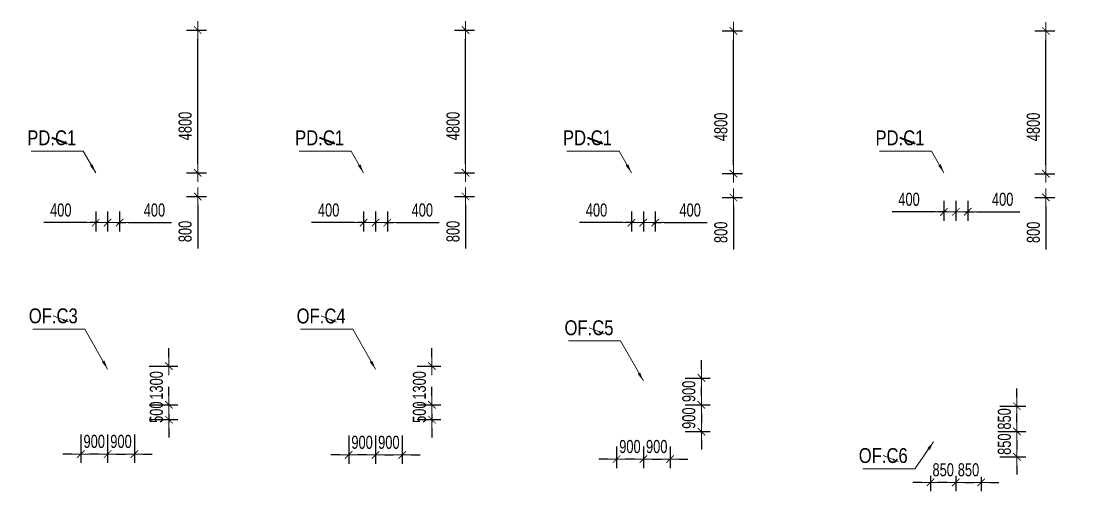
# Model space of a CAD drawing. Header units: millimetres. Extents: x -259680 to 286077, y -1281 to 94455.
# Drawn here: x 51794 to 87300, y 74068 to 90200 of the extents above; entities that cross this region are included whole.
import ezdxf
from ezdxf.enums import TextEntityAlignment as Align

# ---------------------------------------------------------------- set-up
doc = ezdxf.new("R2010")
doc.units = ezdxf.units.MM
doc.layers.get('0').update_dxf_attribs({"lineweight": 20})
doc.layers.get('Defpoints').update_dxf_attribs({"color": 151, "lineweight": 9})
for name, color, linetype, lineweight in [('$0$C1', 20, 'Continuous', 35), ('$1$NDC_S_ANNO', 7, 'Continuous', 20), ('$1$NDC_S_DIM', 1, 'Continuous', 15), ('$1$NDC_S_VN TEXT', 7, 'Continuous', 20), ('NDC_S_DIM', 1, 'Continuous', 15)]:
    doc.layers.add(name, color=color, linetype=linetype, lineweight=lineweight)
doc.styles.add('$1$NDC_DIM', font='', dxfattribs={"width": 0.75})
doc.styles.add('$2$ARIAL', font='arial.ttf', dxfattribs={"width": 0.8})
doc.styles.add('NDC_DIM', font='', dxfattribs={"width": 0.75})
doc.styles.get('$1$NDC_DIM').set_extended_font_data('Dotum')
doc.styles.get('NDC_DIM').set_extended_font_data('Dotum')
doc.dimstyles.new('$0$NDC_dim_150', dxfattribs={"dimscale": 150, "dimtxt": 2.2, "dimasz": 1.5, "dimexe": 1.5, "dimexo": 2.5, "dimgap": 1, "dimtad": 1, "dimdec": 0, "dimzin": 0, "dimdsep": 46, "dimtxsty": '$1$NDC_DIM', "dimblk": '$1$DIMMARK', "dimcen": 0.09, "dimdle": 1.2, "dimclrd": 1, "dimclre": 1, "dimclrt": 3, "dimadec": 0, "dimazin": 0, "dimtfac": 1, "dimtdec": 0, "dimtix": 1, "dimtofl": 0, "dimtmove": 0, "dimatfit": 3, "dimfxl": 6, "dimfxlon": 1, "dimtolj": 1, "dimtzin": 0, "dimarcsym": 0})
doc.dimstyles.new('$1$NDC_dim_iso', dxfattribs={"dimtxt": 2.2, "dimasz": 1, "dimexe": 1.5, "dimexo": 2.5, "dimgap": 1, "dimtad": 1, "dimdec": 0, "dimzin": 0, "dimdsep": 46, "dimtxsty": '$1$NDC_DIM', "dimblk": '$1$DIMMARK', "dimcen": 0.09, "dimdle": 1.2, "dimclrd": 1, "dimclre": 1, "dimclrt": 3, "dimadec": 0, "dimazin": 0, "dimtfac": 1, "dimtdec": 0, "dimtix": 1, "dimtofl": 0, "dimtmove": 0, "dimatfit": 3, "dimfxl": 6, "dimfxlon": 1, "dimtolj": 1, "dimtzin": 0, "dimarcsym": 0})
doc.dimstyles.new('NDC_dim_200', dxfattribs={"dimscale": 200, "dimtxt": 2.2, "dimasz": 1.5, "dimexe": 1.5, "dimexo": 2.5, "dimgap": 1, "dimtad": 1, "dimdec": 0, "dimzin": 0, "dimdsep": 46, "dimtxsty": 'NDC_DIM', "dimblk": 'DIMMARK', "dimcen": 0.09, "dimdle": 1.2, "dimclrd": 1, "dimclre": 1, "dimclrt": 3, "dimadec": 0, "dimazin": 0, "dimtfac": 1, "dimtdec": 0, "dimtix": 1, "dimtofl": 0, "dimtmove": 0, "dimatfit": 3, "dimfxl": 6, "dimfxlon": 1, "dimtolj": 1, "dimtzin": 0, "dimarcsym": 0})

# ---------------------------------------------------------------- blocks, each defined once
blk = doc.blocks.new('$1$DIMMARK')
at = {"layer": '$1$NDC_S_DIM', "color": 1}
blk.add_line((-1.5, 0), (1, 0), dxfattribs=at)
at = {"layer": '$1$NDC_S_DIM', "color": 2, "const_width": 0.1}
blk.add_lwpolyline([(-0.42, -0.42), (0.42, 0.42)], dxfattribs=at)
blk = doc.blocks.new('DIMMARK')
at = {"layer": 'NDC_S_DIM', "color": 1}
blk.add_line((-1.5, 0), (1, 0), dxfattribs=at)
at = {"layer": 'NDC_S_DIM', "color": 2, "const_width": 0.1}
blk.add_lwpolyline([(-0.42, -0.42), (0.42, 0.42)], dxfattribs=at)
blk = doc.blocks.new('*D572')
at = {"layer": 'Defpoints', "color": 0, "ltscale": 100, "transparency": 16777216}
for p in [(54700, 84300), (55100, 84300), (55100, 83424)]:
    blk.add_point(p, dxfattribs=at)
at = {"layer": 'NDC_S_DIM', "color": 1, "lineweight": -2, "ltscale": 100, "transparency": 16777216}
for p, q in [((54700, 83800), (54700, 83124)), ((55100, 83800), (55100, 83124)), ((54400, 83424), (54100, 83424)), ((55400, 83424), (56845, 83424))]:
    blk.add_line(p, q, dxfattribs=at)
at = {"layer": 'NDC_S_DIM', "color": 1, "lineweight": -2, "ltscale": 100, "transparency": 16777216, "xscale": 300, "yscale": 300, "zscale": 300}
blk.add_blockref('DIMMARK', (54700, 83424), dxfattribs=at)
at = {"layer": 'NDC_S_DIM', "color": 1, "lineweight": -2, "ltscale": 100, "transparency": 16777216, "xscale": 300, "yscale": 300, "zscale": 300, "rotation": 180}
blk.add_blockref('DIMMARK', (55100, 83424), dxfattribs=at)
at = {"layer": 'NDC_S_DIM', "color": 3, "ltscale": 100, "transparency": 16777216, "insert": (56273, 83845), "char_height": 440, "attachment_point": 5, "style": 'NDC_DIM'}
blk.add_mtext('\\A1;400', dxfattribs=at)
blk = doc.blocks.new('*D573')
at = {"layer": 'Defpoints', "color": 0, "ltscale": 100, "transparency": 16777216}
for p in [(54300, 84300), (54700, 84300), (54700, 83424)]:
    blk.add_point(p, dxfattribs=at)
at = {"layer": 'NDC_S_DIM', "color": 1, "lineweight": -2, "ltscale": 100, "transparency": 16777216}
for p, q in [((54300, 83800), (54300, 83124)), ((54700, 83800), (54700, 83124)), ((54000, 83424), (52555, 83424)), ((55000, 83424), (55300, 83424))]:
    blk.add_line(p, q, dxfattribs=at)
at = {"layer": 'NDC_S_DIM', "color": 1, "lineweight": -2, "ltscale": 100, "transparency": 16777216, "xscale": 300, "yscale": 300, "zscale": 300}
blk.add_blockref('DIMMARK', (54300, 83424), dxfattribs=at)
at = {"layer": 'NDC_S_DIM', "color": 1, "lineweight": -2, "ltscale": 100, "transparency": 16777216, "xscale": 300, "yscale": 300, "zscale": 300, "rotation": 180}
blk.add_blockref('DIMMARK', (54700, 83424), dxfattribs=at)
at = {"layer": 'NDC_S_DIM', "color": 3, "ltscale": 100, "transparency": 16777216, "insert": (53127, 83845), "char_height": 440, "attachment_point": 5, "style": 'NDC_DIM'}
blk.add_mtext('\\A1;400', dxfattribs=at)
blk = doc.blocks.new('*D574')
at = {"layer": 'Defpoints', "color": 0, "ltscale": 100, "transparency": 16777216}
for p in [(63700, 84300), (64100, 84300), (64100, 83424)]:
    blk.add_point(p, dxfattribs=at)
at = {"layer": 'NDC_S_DIM', "color": 1, "lineweight": -2, "ltscale": 100, "transparency": 16777216}
for p, q in [((63700, 83800), (63700, 83124)), ((64100, 83800), (64100, 83124)), ((63400, 83424), (63100, 83424)), ((64400, 83424), (65845, 83424))]:
    blk.add_line(p, q, dxfattribs=at)
at = {"layer": 'NDC_S_DIM', "color": 1, "lineweight": -2, "ltscale": 100, "transparency": 16777216, "xscale": 300, "yscale": 300, "zscale": 300}
blk.add_blockref('DIMMARK', (63700, 83424), dxfattribs=at)
at = {"layer": 'NDC_S_DIM', "color": 1, "lineweight": -2, "ltscale": 100, "transparency": 16777216, "xscale": 300, "yscale": 300, "zscale": 300, "rotation": 180}
blk.add_blockref('DIMMARK', (64100, 83424), dxfattribs=at)
at = {"layer": 'NDC_S_DIM', "color": 3, "ltscale": 100, "transparency": 16777216, "insert": (65273, 83845), "char_height": 440, "attachment_point": 5, "style": 'NDC_DIM'}
blk.add_mtext('\\A1;400', dxfattribs=at)
blk = doc.blocks.new('*D575')
at = {"layer": 'Defpoints', "color": 0, "ltscale": 100, "transparency": 16777216}
for p in [(63300, 84300), (63700, 84300), (63700, 83424)]:
    blk.add_point(p, dxfattribs=at)
at = {"layer": 'NDC_S_DIM', "color": 1, "lineweight": -2, "ltscale": 100, "transparency": 16777216}
for p, q in [((63300, 83800), (63300, 83124)), ((63700, 83800), (63700, 83124)), ((63000, 83424), (61555, 83424)), ((64000, 83424), (64300, 83424))]:
    blk.add_line(p, q, dxfattribs=at)
at = {"layer": 'NDC_S_DIM', "color": 1, "lineweight": -2, "ltscale": 100, "transparency": 16777216, "xscale": 300, "yscale": 300, "zscale": 300}
blk.add_blockref('DIMMARK', (63300, 83424), dxfattribs=at)
at = {"layer": 'NDC_S_DIM', "color": 1, "lineweight": -2, "ltscale": 100, "transparency": 16777216, "xscale": 300, "yscale": 300, "zscale": 300, "rotation": 180}
blk.add_blockref('DIMMARK', (63700, 83424), dxfattribs=at)
at = {"layer": 'NDC_S_DIM', "color": 3, "ltscale": 100, "transparency": 16777216, "insert": (62127, 83845), "char_height": 440, "attachment_point": 5, "style": 'NDC_DIM'}
blk.add_mtext('\\A1;400', dxfattribs=at)
blk = doc.blocks.new('*D576')
at = {"layer": 'Defpoints', "color": 0, "ltscale": 100, "transparency": 16777216}
for p in [(72700, 84301), (73100, 84301), (73100, 83425)]:
    blk.add_point(p, dxfattribs=at)
at = {"layer": 'NDC_S_DIM', "color": 1, "lineweight": -2, "ltscale": 100, "transparency": 16777216}
for p, q in [((72700, 83801), (72700, 83125)), ((73100, 83801), (73100, 83125)), ((72400, 83425), (72100, 83425)), ((73400, 83425), (74845, 83425))]:
    blk.add_line(p, q, dxfattribs=at)
at = {"layer": 'NDC_S_DIM', "color": 1, "lineweight": -2, "ltscale": 100, "transparency": 16777216, "xscale": 300, "yscale": 300, "zscale": 300}
blk.add_blockref('DIMMARK', (72700, 83425), dxfattribs=at)
at = {"layer": 'NDC_S_DIM', "color": 1, "lineweight": -2, "ltscale": 100, "transparency": 16777216, "xscale": 300, "yscale": 300, "zscale": 300, "rotation": 180}
blk.add_blockref('DIMMARK', (73100, 83425), dxfattribs=at)
at = {"layer": 'NDC_S_DIM', "color": 3, "ltscale": 100, "transparency": 16777216, "insert": (74273, 83845), "char_height": 440, "attachment_point": 5, "style": 'NDC_DIM'}
blk.add_mtext('\\A1;400', dxfattribs=at)
blk = doc.blocks.new('*D577')
at = {"layer": 'Defpoints', "color": 0, "ltscale": 100, "transparency": 16777216}
for p in [(72300, 84301), (72700, 84301), (72700, 83425)]:
    blk.add_point(p, dxfattribs=at)
at = {"layer": 'NDC_S_DIM', "color": 1, "lineweight": -2, "ltscale": 100, "transparency": 16777216}
for p, q in [((72300, 83801), (72300, 83125)), ((72700, 83801), (72700, 83125)), ((72000, 83425), (70555, 83425)), ((73000, 83425), (73300, 83425))]:
    blk.add_line(p, q, dxfattribs=at)
at = {"layer": 'NDC_S_DIM', "color": 1, "lineweight": -2, "ltscale": 100, "transparency": 16777216, "xscale": 300, "yscale": 300, "zscale": 300}
blk.add_blockref('DIMMARK', (72300, 83425), dxfattribs=at)
at = {"layer": 'NDC_S_DIM', "color": 1, "lineweight": -2, "ltscale": 100, "transparency": 16777216, "xscale": 300, "yscale": 300, "zscale": 300, "rotation": 180}
blk.add_blockref('DIMMARK', (72700, 83425), dxfattribs=at)
at = {"layer": 'NDC_S_DIM', "color": 3, "ltscale": 100, "transparency": 16777216, "insert": (71127, 83845), "char_height": 440, "attachment_point": 5, "style": 'NDC_DIM'}
blk.add_mtext('\\A1;400', dxfattribs=at)
blk = doc.blocks.new('*D578')
at = {"layer": 'Defpoints', "color": 0, "ltscale": 100, "transparency": 16777216}
for p in [(83200, 84662), (83600, 84662), (83600, 83787)]:
    blk.add_point(p, dxfattribs=at)
at = {"layer": 'NDC_S_DIM', "color": 1, "lineweight": -2, "ltscale": 100, "transparency": 16777216}
for p, q in [((83200, 84162), (83200, 83487)), ((83600, 84162), (83600, 83487)), ((82900, 83787), (82600, 83787)), ((83900, 83787), (85345, 83787))]:
    blk.add_line(p, q, dxfattribs=at)
at = {"layer": 'NDC_S_DIM', "color": 1, "lineweight": -2, "ltscale": 100, "transparency": 16777216, "xscale": 300, "yscale": 300, "zscale": 300}
blk.add_blockref('DIMMARK', (83200, 83787), dxfattribs=at)
at = {"layer": 'NDC_S_DIM', "color": 1, "lineweight": -2, "ltscale": 100, "transparency": 16777216, "xscale": 300, "yscale": 300, "zscale": 300, "rotation": 180}
blk.add_blockref('DIMMARK', (83600, 83787), dxfattribs=at)
at = {"layer": 'NDC_S_DIM', "color": 3, "ltscale": 100, "transparency": 16777216, "insert": (84773, 84207), "char_height": 440, "attachment_point": 5, "style": 'NDC_DIM'}
blk.add_mtext('\\A1;400', dxfattribs=at)
blk = doc.blocks.new('*D579')
at = {"layer": 'Defpoints', "color": 0, "ltscale": 100, "transparency": 16777216}
for p in [(82800, 84662), (83200, 84662), (83200, 83787)]:
    blk.add_point(p, dxfattribs=at)
at = {"layer": 'NDC_S_DIM', "color": 1, "lineweight": -2, "ltscale": 100, "transparency": 16777216}
for p, q in [((82800, 84162), (82800, 83487)), ((83200, 84162), (83200, 83487)), ((82500, 83787), (81055, 83787)), ((83500, 83787), (83800, 83787))]:
    blk.add_line(p, q, dxfattribs=at)
at = {"layer": 'NDC_S_DIM', "color": 1, "lineweight": -2, "ltscale": 100, "transparency": 16777216, "xscale": 300, "yscale": 300, "zscale": 300}
blk.add_blockref('DIMMARK', (82800, 83787), dxfattribs=at)
at = {"layer": 'NDC_S_DIM', "color": 1, "lineweight": -2, "ltscale": 100, "transparency": 16777216, "xscale": 300, "yscale": 300, "zscale": 300, "rotation": 180}
blk.add_blockref('DIMMARK', (83200, 83787), dxfattribs=at)
at = {"layer": 'NDC_S_DIM', "color": 3, "ltscale": 100, "transparency": 16777216, "insert": (81627, 84207), "char_height": 440, "attachment_point": 5, "style": 'NDC_DIM'}
blk.add_mtext('\\A1;400', dxfattribs=at)
blk = doc.blocks.new('*D588')
at = {"layer": 'Defpoints', "color": 0, "ltscale": 100, "transparency": 16777216}
for p in [(56851, 89900), (57727, 89900), (56851, 85100)]:
    blk.add_point(p, dxfattribs=at)
at = {"layer": 'NDC_S_DIM', "color": 1, "lineweight": -2, "ltscale": 100, "transparency": 16777216}
for p, q in [((57351, 89900), (58027, 89900)), ((57727, 85400), (57727, 89600)), ((57351, 85100), (58027, 85100))]:
    blk.add_line(p, q, dxfattribs=at)
at = {"layer": 'NDC_S_DIM', "color": 1, "lineweight": -2, "ltscale": 100, "transparency": 16777216, "xscale": 300, "yscale": 300, "zscale": 300}
for p, rotation in [((57727, 89900), 90), ((57727, 85100), 270)]:
    blk.add_blockref('DIMMARK', p, dxfattribs=dict(at, rotation=rotation))
at = {"layer": 'NDC_S_DIM', "color": 3, "ltscale": 100, "transparency": 16777216, "insert": (57306, 86673), "char_height": 440, "attachment_point": 5, "rotation": 90, "style": 'NDC_DIM'}
blk.add_mtext('\\A1;4800', dxfattribs=at)
blk = doc.blocks.new('*D589')
at = {"layer": 'Defpoints', "color": 0, "ltscale": 100, "transparency": 16777216}
for p in [(56851, 85100), (57727, 85100), (56851, 84300)]:
    blk.add_point(p, dxfattribs=at)
at = {"layer": 'NDC_S_DIM', "color": 1, "lineweight": -2, "ltscale": 100, "transparency": 16777216}
for p, q in [((57727, 85400), (57727, 85700)), ((57351, 85100), (58027, 85100)), ((57351, 84300), (58027, 84300)), ((57727, 84000), (57727, 82556))]:
    blk.add_line(p, q, dxfattribs=at)
at = {"layer": 'NDC_S_DIM', "color": 1, "lineweight": -2, "ltscale": 100, "transparency": 16777216, "xscale": 300, "yscale": 300, "zscale": 300}
for p, rotation in [((57727, 85100), 270), ((57727, 84300), 90)]:
    blk.add_blockref('DIMMARK', p, dxfattribs=dict(at, rotation=rotation))
at = {"layer": 'NDC_S_DIM', "color": 3, "ltscale": 100, "transparency": 16777216, "insert": (57306, 83127), "char_height": 440, "attachment_point": 5, "rotation": 90, "style": 'NDC_DIM'}
blk.add_mtext('\\A1;800', dxfattribs=at)
blk = doc.blocks.new('*D590')
at = {"layer": 'Defpoints', "color": 0, "ltscale": 100, "transparency": 16777216}
for p in [(65851, 89900), (66727, 89900), (65851, 85100)]:
    blk.add_point(p, dxfattribs=at)
at = {"layer": 'NDC_S_DIM', "color": 1, "lineweight": -2, "ltscale": 100, "transparency": 16777216}
for p, q in [((66351, 89900), (67027, 89900)), ((66727, 85400), (66727, 89600)), ((66351, 85100), (67027, 85100))]:
    blk.add_line(p, q, dxfattribs=at)
at = {"layer": 'NDC_S_DIM', "color": 1, "lineweight": -2, "ltscale": 100, "transparency": 16777216, "xscale": 300, "yscale": 300, "zscale": 300}
for p, rotation in [((66727, 89900), 90), ((66727, 85100), 270)]:
    blk.add_blockref('DIMMARK', p, dxfattribs=dict(at, rotation=rotation))
at = {"layer": 'NDC_S_DIM', "color": 3, "ltscale": 100, "transparency": 16777216, "insert": (66306, 86673), "char_height": 440, "attachment_point": 5, "rotation": 90, "style": 'NDC_DIM'}
blk.add_mtext('\\A1;4800', dxfattribs=at)
blk = doc.blocks.new('*D591')
at = {"layer": 'Defpoints', "color": 0, "ltscale": 100, "transparency": 16777216}
for p in [(65851, 85100), (66727, 85100), (65851, 84300)]:
    blk.add_point(p, dxfattribs=at)
at = {"layer": 'NDC_S_DIM', "color": 1, "lineweight": -2, "ltscale": 100, "transparency": 16777216}
for p, q in [((66727, 85400), (66727, 85700)), ((66351, 85100), (67027, 85100)), ((66351, 84300), (67027, 84300)), ((66727, 84000), (66727, 82556))]:
    blk.add_line(p, q, dxfattribs=at)
at = {"layer": 'NDC_S_DIM', "color": 1, "lineweight": -2, "ltscale": 100, "transparency": 16777216, "xscale": 300, "yscale": 300, "zscale": 300}
for p, rotation in [((66727, 85100), 270), ((66727, 84300), 90)]:
    blk.add_blockref('DIMMARK', p, dxfattribs=dict(at, rotation=rotation))
at = {"layer": 'NDC_S_DIM', "color": 3, "ltscale": 100, "transparency": 16777216, "insert": (66306, 83127), "char_height": 440, "attachment_point": 5, "rotation": 90, "style": 'NDC_DIM'}
blk.add_mtext('\\A1;800', dxfattribs=at)
blk = doc.blocks.new('*D592')
at = {"layer": 'Defpoints', "color": 0, "ltscale": 100, "transparency": 16777216}
for p in [(74851, 89871), (75727, 89871), (74851, 85071)]:
    blk.add_point(p, dxfattribs=at)
at = {"layer": 'NDC_S_DIM', "color": 1, "lineweight": -2, "ltscale": 100, "transparency": 16777216}
for p, q in [((75351, 89871), (76027, 89871)), ((75727, 85371), (75727, 89571)), ((75351, 85071), (76027, 85071))]:
    blk.add_line(p, q, dxfattribs=at)
at = {"layer": 'NDC_S_DIM', "color": 1, "lineweight": -2, "ltscale": 100, "transparency": 16777216, "xscale": 300, "yscale": 300, "zscale": 300}
for p, rotation in [((75727, 89871), 90), ((75727, 85071), 270)]:
    blk.add_blockref('DIMMARK', p, dxfattribs=dict(at, rotation=rotation))
at = {"layer": 'NDC_S_DIM', "color": 3, "ltscale": 100, "transparency": 16777216, "insert": (75306, 86643), "char_height": 440, "attachment_point": 5, "rotation": 90, "style": 'NDC_DIM'}
blk.add_mtext('\\A1;4800', dxfattribs=at)
blk = doc.blocks.new('*D593')
at = {"layer": 'Defpoints', "color": 0, "ltscale": 100, "transparency": 16777216}
for p in [(74851, 85071), (75727, 85071), (74851, 84271)]:
    blk.add_point(p, dxfattribs=at)
at = {"layer": 'NDC_S_DIM', "color": 1, "lineweight": -2, "ltscale": 100, "transparency": 16777216}
for p, q in [((75727, 85371), (75727, 85671)), ((75351, 85071), (76027, 85071)), ((75351, 84271), (76027, 84271)), ((75727, 83971), (75727, 82526))]:
    blk.add_line(p, q, dxfattribs=at)
at = {"layer": 'NDC_S_DIM', "color": 1, "lineweight": -2, "ltscale": 100, "transparency": 16777216, "xscale": 300, "yscale": 300, "zscale": 300}
for p, rotation in [((75727, 85071), 270), ((75727, 84271), 90)]:
    blk.add_blockref('DIMMARK', p, dxfattribs=dict(at, rotation=rotation))
at = {"layer": 'NDC_S_DIM', "color": 3, "ltscale": 100, "transparency": 16777216, "insert": (75306, 83098), "char_height": 440, "attachment_point": 5, "rotation": 90, "style": 'NDC_DIM'}
blk.add_mtext('\\A1;800', dxfattribs=at)
blk = doc.blocks.new('*D594')
at = {"layer": 'Defpoints', "color": 0, "ltscale": 100, "transparency": 16777216}
for p in [(85351, 89870), (86227, 89870), (85351, 85070)]:
    blk.add_point(p, dxfattribs=at)
at = {"layer": 'NDC_S_DIM', "color": 1, "lineweight": -2, "ltscale": 100, "transparency": 16777216}
for p, q in [((85851, 89870), (86527, 89870)), ((86227, 85370), (86227, 89570)), ((85851, 85070), (86527, 85070))]:
    blk.add_line(p, q, dxfattribs=at)
at = {"layer": 'NDC_S_DIM', "color": 1, "lineweight": -2, "ltscale": 100, "transparency": 16777216, "xscale": 300, "yscale": 300, "zscale": 300}
for p, rotation in [((86227, 89870), 90), ((86227, 85070), 270)]:
    blk.add_blockref('DIMMARK', p, dxfattribs=dict(at, rotation=rotation))
at = {"layer": 'NDC_S_DIM', "color": 3, "ltscale": 100, "transparency": 16777216, "insert": (85806, 86643), "char_height": 440, "attachment_point": 5, "rotation": 90, "style": 'NDC_DIM'}
blk.add_mtext('\\A1;4800', dxfattribs=at)
blk = doc.blocks.new('*D595')
at = {"layer": 'Defpoints', "color": 0, "ltscale": 100, "transparency": 16777216}
for p in [(85351, 85070), (86227, 85070), (85351, 84270)]:
    blk.add_point(p, dxfattribs=at)
at = {"layer": 'NDC_S_DIM', "color": 1, "lineweight": -2, "ltscale": 100, "transparency": 16777216}
for p, q in [((86227, 85370), (86227, 85670)), ((85851, 85070), (86527, 85070)), ((85851, 84270), (86527, 84270)), ((86227, 83970), (86227, 82526))]:
    blk.add_line(p, q, dxfattribs=at)
at = {"layer": 'NDC_S_DIM', "color": 1, "lineweight": -2, "ltscale": 100, "transparency": 16777216, "xscale": 300, "yscale": 300, "zscale": 300}
for p, rotation in [((86227, 85070), 270), ((86227, 84270), 90)]:
    blk.add_blockref('DIMMARK', p, dxfattribs=dict(at, rotation=rotation))
at = {"layer": 'NDC_S_DIM', "color": 3, "ltscale": 100, "transparency": 16777216, "insert": (85806, 83097), "char_height": 440, "attachment_point": 5, "rotation": 90, "style": 'NDC_DIM'}
blk.add_mtext('\\A1;800', dxfattribs=at)
blk = doc.blocks.new('*D604')
at = {"layer": 'Defpoints', "color": 0, "ltscale": 100, "transparency": 16777216}
for p in [(55600, 78600), (55600, 77300), (56761, 77300)]:
    blk.add_point(p, dxfattribs=at)
at = {"layer": 'NDC_S_DIM', "color": 1, "lineweight": -2, "ltscale": 100, "transparency": 16777216}
for p, q in [((56761, 78900), (56761, 79200)), ((56100, 78600), (57061, 78600)), ((56100, 77300), (57061, 77300)), ((56761, 77000), (56761, 76700))]:
    blk.add_line(p, q, dxfattribs=at)
at = {"layer": 'NDC_S_DIM', "color": 1, "lineweight": -2, "ltscale": 100, "transparency": 16777216, "xscale": 300, "yscale": 300, "zscale": 300}
for p, rotation in [((56761, 78600), 270), ((56761, 77300), 90)]:
    blk.add_blockref('DIMMARK', p, dxfattribs=dict(at, rotation=rotation))
at = {"layer": 'NDC_S_DIM', "color": 3, "ltscale": 100, "transparency": 16777216, "insert": (56341, 77950), "char_height": 440, "attachment_point": 5, "rotation": 90, "style": 'NDC_DIM'}
blk.add_mtext('\\A1;1300', dxfattribs=at)
blk = doc.blocks.new('*D605')
at = {"layer": 'Defpoints', "color": 0, "ltscale": 100, "transparency": 16777216}
for p in [(55600, 77300), (55600, 76800), (56761, 76800)]:
    blk.add_point(p, dxfattribs=at)
at = {"layer": 'NDC_S_DIM', "color": 1, "lineweight": -2, "ltscale": 100, "transparency": 16777216}
for p, q in [((56761, 77600), (56761, 77900)), ((56100, 77300), (57061, 77300)), ((56100, 76800), (57061, 76800)), ((56761, 76500), (56761, 76200))]:
    blk.add_line(p, q, dxfattribs=at)
at = {"layer": 'NDC_S_DIM', "color": 1, "lineweight": -2, "ltscale": 100, "transparency": 16777216, "xscale": 300, "yscale": 300, "zscale": 300}
for p, rotation in [((56761, 77300), 270), ((56761, 76800), 90)]:
    blk.add_blockref('DIMMARK', p, dxfattribs=dict(at, rotation=rotation))
at = {"layer": 'NDC_S_DIM', "color": 3, "ltscale": 100, "transparency": 16777216, "insert": (56341, 77050), "char_height": 440, "attachment_point": 5, "rotation": 90, "style": 'NDC_DIM'}
blk.add_mtext('\\A1;500', dxfattribs=at)
blk = doc.blocks.new('*D606')
at = {"layer": 'Defpoints', "color": 0, "ltscale": 100, "transparency": 16777216}
for p in [(53800, 76800), (54700, 76800), (53800, 75644)]:
    blk.add_point(p, dxfattribs=at)
at = {"layer": 'NDC_S_DIM', "color": 1, "lineweight": -2, "ltscale": 100, "transparency": 16777216}
for p, q in [((53800, 76300), (53800, 75344)), ((54700, 76300), (54700, 75344)), ((53500, 75644), (53200, 75644)), ((55000, 75644), (55300, 75644))]:
    blk.add_line(p, q, dxfattribs=at)
at = {"layer": 'NDC_S_DIM', "color": 1, "lineweight": -2, "ltscale": 100, "transparency": 16777216, "xscale": 300, "yscale": 300, "zscale": 300}
blk.add_blockref('DIMMARK', (53800, 75644), dxfattribs=at)
at = {"layer": 'NDC_S_DIM', "color": 1, "lineweight": -2, "ltscale": 100, "transparency": 16777216, "xscale": 300, "yscale": 300, "zscale": 300, "rotation": 180}
blk.add_blockref('DIMMARK', (54700, 75644), dxfattribs=at)
at = {"layer": 'NDC_S_DIM', "color": 3, "ltscale": 100, "transparency": 16777216, "insert": (54250, 76065), "char_height": 440, "attachment_point": 5, "style": 'NDC_DIM'}
blk.add_mtext('\\A1;900', dxfattribs=at)
blk = doc.blocks.new('*D607')
at = {"layer": 'Defpoints', "color": 0, "ltscale": 100, "transparency": 16777216}
for p in [(54700, 76800), (55600, 76800), (55600, 75644)]:
    blk.add_point(p, dxfattribs=at)
at = {"layer": 'NDC_S_DIM', "color": 1, "lineweight": -2, "ltscale": 100, "transparency": 16777216}
for p, q in [((54700, 76300), (54700, 75344)), ((55600, 76300), (55600, 75344)), ((54400, 75644), (54100, 75644)), ((55900, 75644), (56200, 75644))]:
    blk.add_line(p, q, dxfattribs=at)
at = {"layer": 'NDC_S_DIM', "color": 1, "lineweight": -2, "ltscale": 100, "transparency": 16777216, "xscale": 300, "yscale": 300, "zscale": 300}
blk.add_blockref('DIMMARK', (54700, 75644), dxfattribs=at)
at = {"layer": 'NDC_S_DIM', "color": 1, "lineweight": -2, "ltscale": 100, "transparency": 16777216, "xscale": 300, "yscale": 300, "zscale": 300, "rotation": 180}
blk.add_blockref('DIMMARK', (55600, 75644), dxfattribs=at)
at = {"layer": 'NDC_S_DIM', "color": 3, "ltscale": 100, "transparency": 16777216, "insert": (55150, 76065), "char_height": 440, "attachment_point": 5, "style": 'NDC_DIM'}
blk.add_mtext('\\A1;900', dxfattribs=at)
blk = doc.blocks.new('*D608')
at = {"layer": 'Defpoints', "color": 0, "ltscale": 100, "transparency": 16777216}
for p in [(64600, 78600), (64600, 77300), (65598, 77300)]:
    blk.add_point(p, dxfattribs=at)
at = {"layer": 'NDC_S_DIM', "color": 1, "lineweight": -2, "ltscale": 100, "transparency": 16777216}
for p, q in [((65598, 78900), (65598, 79200)), ((65100, 78600), (65898, 78600)), ((65100, 77300), (65898, 77300)), ((65598, 77000), (65598, 76700))]:
    blk.add_line(p, q, dxfattribs=at)
at = {"layer": 'NDC_S_DIM', "color": 1, "lineweight": -2, "ltscale": 100, "transparency": 16777216, "xscale": 300, "yscale": 300, "zscale": 300}
for p, rotation in [((65598, 78600), 270), ((65598, 77300), 90)]:
    blk.add_blockref('DIMMARK', p, dxfattribs=dict(at, rotation=rotation))
at = {"layer": 'NDC_S_DIM', "color": 3, "ltscale": 100, "transparency": 16777216, "insert": (65178, 77950), "char_height": 440, "attachment_point": 5, "rotation": 90, "style": 'NDC_DIM'}
blk.add_mtext('\\A1;1300', dxfattribs=at)
blk = doc.blocks.new('*D609')
at = {"layer": 'Defpoints', "color": 0, "ltscale": 100, "transparency": 16777216}
for p in [(64600, 77300), (64600, 76800), (65598, 76800)]:
    blk.add_point(p, dxfattribs=at)
at = {"layer": 'NDC_S_DIM', "color": 1, "lineweight": -2, "ltscale": 100, "transparency": 16777216}
for p, q in [((65598, 77600), (65598, 77900)), ((65100, 77300), (65898, 77300)), ((65100, 76800), (65898, 76800)), ((65598, 76500), (65598, 76200))]:
    blk.add_line(p, q, dxfattribs=at)
at = {"layer": 'NDC_S_DIM', "color": 1, "lineweight": -2, "ltscale": 100, "transparency": 16777216, "xscale": 300, "yscale": 300, "zscale": 300}
for p, rotation in [((65598, 77300), 270), ((65598, 76800), 90)]:
    blk.add_blockref('DIMMARK', p, dxfattribs=dict(at, rotation=rotation))
at = {"layer": 'NDC_S_DIM', "color": 3, "ltscale": 100, "transparency": 16777216, "insert": (65178, 77050), "char_height": 440, "attachment_point": 5, "rotation": 90, "style": 'NDC_DIM'}
blk.add_mtext('\\A1;500', dxfattribs=at)
blk = doc.blocks.new('*D610')
at = {"layer": 'Defpoints', "color": 0, "ltscale": 100, "transparency": 16777216}
for p in [(62800, 76770), (63700, 76770), (62800, 75614)]:
    blk.add_point(p, dxfattribs=at)
at = {"layer": 'NDC_S_DIM', "color": 1, "lineweight": -2, "ltscale": 100, "transparency": 16777216}
for p, q in [((62800, 76270), (62800, 75314)), ((63700, 76270), (63700, 75314)), ((62500, 75614), (62200, 75614)), ((64000, 75614), (64300, 75614))]:
    blk.add_line(p, q, dxfattribs=at)
at = {"layer": 'NDC_S_DIM', "color": 1, "lineweight": -2, "ltscale": 100, "transparency": 16777216, "xscale": 300, "yscale": 300, "zscale": 300}
blk.add_blockref('DIMMARK', (62800, 75614), dxfattribs=at)
at = {"layer": 'NDC_S_DIM', "color": 1, "lineweight": -2, "ltscale": 100, "transparency": 16777216, "xscale": 300, "yscale": 300, "zscale": 300, "rotation": 180}
blk.add_blockref('DIMMARK', (63700, 75614), dxfattribs=at)
at = {"layer": 'NDC_S_DIM', "color": 3, "ltscale": 100, "transparency": 16777216, "insert": (63250, 76035), "char_height": 440, "attachment_point": 5, "style": 'NDC_DIM'}
blk.add_mtext('\\A1;900', dxfattribs=at)
blk = doc.blocks.new('*D611')
at = {"layer": 'Defpoints', "color": 0, "ltscale": 100, "transparency": 16777216}
for p in [(63700, 76770), (64600, 76770), (64600, 75614)]:
    blk.add_point(p, dxfattribs=at)
at = {"layer": 'NDC_S_DIM', "color": 1, "lineweight": -2, "ltscale": 100, "transparency": 16777216}
for p, q in [((63700, 76270), (63700, 75314)), ((64600, 76270), (64600, 75314)), ((63400, 75614), (63100, 75614)), ((64900, 75614), (65200, 75614))]:
    blk.add_line(p, q, dxfattribs=at)
at = {"layer": 'NDC_S_DIM', "color": 1, "lineweight": -2, "ltscale": 100, "transparency": 16777216, "xscale": 300, "yscale": 300, "zscale": 300}
blk.add_blockref('DIMMARK', (63700, 75614), dxfattribs=at)
at = {"layer": 'NDC_S_DIM', "color": 1, "lineweight": -2, "ltscale": 100, "transparency": 16777216, "xscale": 300, "yscale": 300, "zscale": 300, "rotation": 180}
blk.add_blockref('DIMMARK', (64600, 75614), dxfattribs=at)
at = {"layer": 'NDC_S_DIM', "color": 3, "ltscale": 100, "transparency": 16777216, "insert": (64150, 76035), "char_height": 440, "attachment_point": 5, "style": 'NDC_DIM'}
blk.add_mtext('\\A1;900', dxfattribs=at)
blk = doc.blocks.new('*D628')
at = {"layer": 'Defpoints', "color": 0, "ltscale": 100, "transparency": 16777216}
for p in [(71800, 76400), (72700, 76400), (71800, 75472)]:
    blk.add_point(p, dxfattribs=at)
at = {"layer": 'NDC_S_DIM', "color": 1, "lineweight": -2, "ltscale": 100, "transparency": 16777216}
for p, q in [((71800, 75900), (71800, 75172)), ((72700, 75900), (72700, 75172)), ((71500, 75472), (71200, 75472)), ((73000, 75472), (73300, 75472))]:
    blk.add_line(p, q, dxfattribs=at)
at = {"layer": 'NDC_S_DIM', "color": 1, "lineweight": -2, "ltscale": 100, "transparency": 16777216, "xscale": 300, "yscale": 300, "zscale": 300}
blk.add_blockref('DIMMARK', (71800, 75472), dxfattribs=at)
at = {"layer": 'NDC_S_DIM', "color": 1, "lineweight": -2, "ltscale": 100, "transparency": 16777216, "xscale": 300, "yscale": 300, "zscale": 300, "rotation": 180}
blk.add_blockref('DIMMARK', (72700, 75472), dxfattribs=at)
at = {"layer": 'NDC_S_DIM', "color": 3, "ltscale": 100, "transparency": 16777216, "insert": (72250, 75893), "char_height": 440, "attachment_point": 5, "style": 'NDC_DIM'}
blk.add_mtext('\\A1;900', dxfattribs=at)
blk = doc.blocks.new('*D629')
at = {"layer": 'Defpoints', "color": 0, "ltscale": 100, "transparency": 16777216}
for p in [(72700, 76400), (73600, 76400), (73600, 75472)]:
    blk.add_point(p, dxfattribs=at)
at = {"layer": 'NDC_S_DIM', "color": 1, "lineweight": -2, "ltscale": 100, "transparency": 16777216}
for p, q in [((72700, 75900), (72700, 75172)), ((73600, 75900), (73600, 75172)), ((72400, 75472), (72100, 75472)), ((73900, 75472), (74200, 75472))]:
    blk.add_line(p, q, dxfattribs=at)
at = {"layer": 'NDC_S_DIM', "color": 1, "lineweight": -2, "ltscale": 100, "transparency": 16777216, "xscale": 300, "yscale": 300, "zscale": 300}
blk.add_blockref('DIMMARK', (72700, 75472), dxfattribs=at)
at = {"layer": 'NDC_S_DIM', "color": 1, "lineweight": -2, "ltscale": 100, "transparency": 16777216, "xscale": 300, "yscale": 300, "zscale": 300, "rotation": 180}
blk.add_blockref('DIMMARK', (73600, 75472), dxfattribs=at)
at = {"layer": 'NDC_S_DIM', "color": 3, "ltscale": 100, "transparency": 16777216, "insert": (73150, 75893), "char_height": 440, "attachment_point": 5, "style": 'NDC_DIM'}
blk.add_mtext('\\A1;900', dxfattribs=at)
blk = doc.blocks.new('*D630')
at = {"layer": 'Defpoints', "color": 0, "ltscale": 100, "transparency": 16777216}
for p in [(73600, 78200), (73600, 77300), (74650, 77300)]:
    blk.add_point(p, dxfattribs=at)
at = {"layer": 'NDC_S_DIM', "color": 1, "lineweight": -2, "ltscale": 100, "transparency": 16777216}
for p, q in [((74650, 78500), (74650, 78800)), ((74100, 78200), (74950, 78200)), ((74100, 77300), (74950, 77300)), ((74650, 77000), (74650, 76700))]:
    blk.add_line(p, q, dxfattribs=at)
at = {"layer": 'NDC_S_DIM', "color": 1, "lineweight": -2, "ltscale": 100, "transparency": 16777216, "xscale": 300, "yscale": 300, "zscale": 300}
for p, rotation in [((74650, 78200), 270), ((74650, 77300), 90)]:
    blk.add_blockref('DIMMARK', p, dxfattribs=dict(at, rotation=rotation))
at = {"layer": 'NDC_S_DIM', "color": 3, "ltscale": 100, "transparency": 16777216, "insert": (74230, 77750), "char_height": 440, "attachment_point": 5, "rotation": 90, "style": 'NDC_DIM'}
blk.add_mtext('\\A1;900', dxfattribs=at)
blk = doc.blocks.new('*D631')
at = {"layer": 'Defpoints', "color": 0, "ltscale": 100, "transparency": 16777216}
for p in [(73600, 77300), (73600, 76400), (74650, 76400)]:
    blk.add_point(p, dxfattribs=at)
at = {"layer": 'NDC_S_DIM', "color": 1, "lineweight": -2, "ltscale": 100, "transparency": 16777216}
for p, q in [((74650, 77600), (74650, 77900)), ((74100, 77300), (74950, 77300)), ((74100, 76400), (74950, 76400)), ((74650, 76100), (74650, 75800))]:
    blk.add_line(p, q, dxfattribs=at)
at = {"layer": 'NDC_S_DIM', "color": 1, "lineweight": -2, "ltscale": 100, "transparency": 16777216, "xscale": 300, "yscale": 300, "zscale": 300}
for p, rotation in [((74650, 77300), 270), ((74650, 76400), 90)]:
    blk.add_blockref('DIMMARK', p, dxfattribs=dict(at, rotation=rotation))
at = {"layer": 'NDC_S_DIM', "color": 3, "ltscale": 100, "transparency": 16777216, "insert": (74230, 76850), "char_height": 440, "attachment_point": 5, "rotation": 90, "style": 'NDC_DIM'}
blk.add_mtext('\\A1;900', dxfattribs=at)
blk = doc.blocks.new('*D632')
at = {"layer": 'Defpoints', "color": 0, "ltscale": 100, "transparency": 16777216}
for p in [(82350, 75407), (83200, 75407), (83200, 74691)]:
    blk.add_point(p, dxfattribs=at)
at = {"layer": 'NDC_S_DIM', "color": 1, "lineweight": -2, "ltscale": 100, "transparency": 16777216}
for p, q in [((82050, 74691), (81750, 74691)), ((82350, 74907), (82350, 74391)), ((83200, 74907), (83200, 74391)), ((83500, 74691), (83800, 74691))]:
    blk.add_line(p, q, dxfattribs=at)
at = {"layer": 'NDC_S_DIM', "color": 1, "lineweight": -2, "ltscale": 100, "transparency": 16777216, "xscale": 300, "yscale": 300, "zscale": 300}
blk.add_blockref('DIMMARK', (82350, 74691), dxfattribs=at)
at = {"layer": 'NDC_S_DIM', "color": 1, "lineweight": -2, "ltscale": 100, "transparency": 16777216, "xscale": 300, "yscale": 300, "zscale": 300, "rotation": 180}
blk.add_blockref('DIMMARK', (83200, 74691), dxfattribs=at)
at = {"layer": 'NDC_S_DIM', "color": 3, "ltscale": 100, "transparency": 16777216, "insert": (82775, 75111), "char_height": 440, "attachment_point": 5, "style": 'NDC_DIM'}
blk.add_mtext('\\A1;850', dxfattribs=at)
blk = doc.blocks.new('*D633')
at = {"layer": 'Defpoints', "color": 0, "ltscale": 100, "transparency": 16777216}
for p in [(83200, 75377), (84050, 75377), (84050, 74691)]:
    blk.add_point(p, dxfattribs=at)
at = {"layer": 'NDC_S_DIM', "color": 1, "lineweight": -2, "ltscale": 100, "transparency": 16777216}
for p, q in [((82900, 74691), (82600, 74691)), ((83200, 74877), (83200, 74391)), ((84050, 74877), (84050, 74391)), ((84350, 74691), (84650, 74691))]:
    blk.add_line(p, q, dxfattribs=at)
at = {"layer": 'NDC_S_DIM', "color": 1, "lineweight": -2, "ltscale": 100, "transparency": 16777216, "xscale": 300, "yscale": 300, "zscale": 300}
blk.add_blockref('DIMMARK', (83200, 74691), dxfattribs=at)
at = {"layer": 'NDC_S_DIM', "color": 1, "lineweight": -2, "ltscale": 100, "transparency": 16777216, "xscale": 300, "yscale": 300, "zscale": 300, "rotation": 180}
blk.add_blockref('DIMMARK', (84050, 74691), dxfattribs=at)
at = {"layer": 'NDC_S_DIM', "color": 3, "ltscale": 100, "transparency": 16777216, "insert": (83625, 75111), "char_height": 440, "attachment_point": 5, "style": 'NDC_DIM'}
blk.add_mtext('\\A1;850', dxfattribs=at)
blk = doc.blocks.new('*D634')
at = {"layer": 'Defpoints', "color": 0, "ltscale": 100, "transparency": 16777216}
for p in [(84182, 77250), (84182, 76400), (85252, 76400)]:
    blk.add_point(p, dxfattribs=at)
at = {"layer": 'NDC_S_DIM', "color": 1, "lineweight": -2, "ltscale": 100, "transparency": 16777216}
for p, q in [((85252, 77550), (85252, 77850)), ((84682, 77250), (85552, 77250)), ((84682, 76400), (85552, 76400)), ((85252, 76100), (85252, 75800))]:
    blk.add_line(p, q, dxfattribs=at)
at = {"layer": 'NDC_S_DIM', "color": 1, "lineweight": -2, "ltscale": 100, "transparency": 16777216, "xscale": 300, "yscale": 300, "zscale": 300}
for p, rotation in [((85252, 77250), 270), ((85252, 76400), 90)]:
    blk.add_blockref('DIMMARK', p, dxfattribs=dict(at, rotation=rotation))
at = {"layer": 'NDC_S_DIM', "color": 3, "ltscale": 100, "transparency": 16777216, "insert": (84832, 76825), "char_height": 440, "attachment_point": 5, "rotation": 90, "style": 'NDC_DIM'}
blk.add_mtext('\\A1;850', dxfattribs=at)
blk = doc.blocks.new('*D635')
at = {"layer": 'Defpoints', "color": 0, "ltscale": 100, "transparency": 16777216}
for p in [(84112, 76400), (84182, 75550), (85252, 75550)]:
    blk.add_point(p, dxfattribs=at)
at = {"layer": 'NDC_S_DIM', "color": 1, "lineweight": -2, "ltscale": 100, "transparency": 16777216}
for p, q in [((85252, 76700), (85252, 77000)), ((84612, 76400), (85552, 76400)), ((84682, 75550), (85552, 75550)), ((85252, 75250), (85252, 74950))]:
    blk.add_line(p, q, dxfattribs=at)
at = {"layer": 'NDC_S_DIM', "color": 1, "lineweight": -2, "ltscale": 100, "transparency": 16777216, "xscale": 300, "yscale": 300, "zscale": 300}
for p, rotation in [((85252, 76400), 270), ((85252, 75550), 90)]:
    blk.add_blockref('DIMMARK', p, dxfattribs=dict(at, rotation=rotation))
at = {"layer": 'NDC_S_DIM', "color": 3, "ltscale": 100, "transparency": 16777216, "insert": (84832, 75975), "char_height": 440, "attachment_point": 5, "rotation": 90, "style": 'NDC_DIM'}
blk.add_mtext('\\A1;850', dxfattribs=at)
blk = doc.blocks.new('*U220')
at = {"layer": '$1$NDC_S_ANNO', "ltscale": 0.8, "style": '$2$ARIAL', "width": 0.8}
blk.add_attdef('TEN', text='', height=2.5, dxfattribs=at).set_placement((-2.58, 1.03), align=Align.MIDDLE_CENTER)
at = {"layer": '$1$NDC_S_ANNO', "ltscale": 0.8, "style": '$2$ARIAL', "width": 0.8, "flags": 1}
blk.add_attdef('CHU_THICH', text='', height=2.5, dxfattribs=at).set_placement((0, 0), align=Align.MIDDLE_CENTER)
at = {"layer": 'Defpoints'}
blk.add_leader([(0, 0), (-2.58, 1.03)], dimstyle='$1$NDC_dim_iso', override={"dimgap": 0.625, "dimtad": 0}, dxfattribs=at)
blk = doc.blocks.new('$0$co t check')
at = {"layer": '$0$C1', "xscale": 200, "yscale": 200, "zscale": 200}
for p in [(51298, 86071), (60298, 86071), (69298, 86071), (79798, 86071)]:
    blk.add_blockref('*U220', p, dxfattribs=at).add_auto_attribs({'TEN': 'PD.C1'})
at = {"layer": '$1$NDC_S_VN TEXT', "xscale": 200, "yscale": 200, "zscale": 200}
for p, values in [((51349, 80084), {'TEN': 'OF.C3'}), ((60349, 80079), {'TEN': 'OF.C4'}), ((69350, 79684), {'TEN': 'OF.C5'}), ((79236, 75387), {'TEN': 'OF.C6'})]:
    blk.add_blockref('*U220', p, dxfattribs=at).add_auto_attribs(values)
at = {"layer": '$0$C1'}
for points in [[(52259, 85100), (51842, 85832), (50093, 85832)], [(61259, 85100), (60842, 85832), (59093, 85832)]]:
    blk.add_leader(points, dimstyle='$0$NDC_dim_150', override={"dimasz": 2, "dimgap": 1, "dimtad": 0}, dxfattribs=at)
at = {"layer": '$0$C1', "color": 0}
for points in [[(70259, 85101), (69842, 85832), (68093, 85832)], [(80759, 85100), (80342, 85832), (78593, 85832)]]:
    blk.add_leader(points, dimstyle='$0$NDC_dim_150', override={"dimasz": 2, "dimgap": 1, "dimtad": 0}, dxfattribs=at)
for points in [[(52659, 78500), (51893, 79845), (50143, 79845)], [(61659, 78495), (60893, 79840), (59143, 79840)], [(70660, 78100), (69894, 79445), (68144, 79445)], [(80411, 76054), (79780, 75148), (78030, 75148)]]:
    blk.add_leader(points, dimstyle='$0$NDC_dim_150', override={"dimasz": 2, "dimgap": 1, "dimtad": 0})

msp = doc.modelspace()

# ---------------------------------------------------------------- hatches: boundary and pattern name
at = {"layer": 'NDC_S_DIM', "ltscale": 100}
h = msp.add_hatch(dxfattribs=at)
h.set_pattern_fill('CROSS', color=256, scale=50)
h.paths.add_polyline_path([(87300, 89500), (87300, 71950), (63350, 71950), (63350, 66800), (44500, 66800), (44500, 64200), (3550, 64200), (3550, 89500)], flags=17)
h.paths.add_polyline_path([(87300, 89500), (87300, 71950), (63350, 71950), (63350, 66800), (44500, 66800), (44500, 64200), (3550, 64200), (3550, 89500)], flags=17)

# ---------------------------------------------------------------- block references
at = {"layer": '$1$NDC_S_DIM'}
msp.add_blockref('$0$co t check', (2040.6, 0), dxfattribs=at)

# ---------------------------------------------------------------- dimensions: what is measured, and where the dimension line sits
at = {"layer": 'NDC_S_DIM', "ltscale": 100}
for base, p1, p2, picture, middle in [((57726.7, 89900), (56851.2, 85100), (56851.2, 89900), '*D588', (57726.7, 86672.5)), ((66726.7, 89900), (65851.2, 85100), (65851.2, 89900), '*D590', (66726.7, 86672.5)), ((75726.7, 89870.7), (74851.2, 85070.7), (74851.2, 89870.7), '*D592', (75726.7, 86643.3)), ((86226.7, 89870), (85351.2, 85070), (85351.2, 89870), '*D594', (86226.7, 86642.5)), ((57726.7, 85100), (56851.2, 84300), (56851.2, 85100), '*D589', (57726.7, 83127.5)), ((66726.7, 85100), (65851.2, 84300), (65851.2, 85100), '*D591', (66726.7, 83127.5)), ((75726.7, 85070.7), (74851.2, 84270.7), (74851.2, 85070.7), '*D593', (75726.7, 83098.2)), ((86226.7, 85070), (85351.2, 84270), (85351.2, 85070), '*D595', (86226.7, 83097.5))]:
    dim = msp.add_linear_dim(base=base, p1=p1, p2=p2, angle=90, dimstyle='NDC_dim_200', dxfattribs=at)
    dim.commit()
    dim.dimension.update_dxf_attribs({"geometry": picture, "text_midpoint": middle, "dimtype": 160})
for base, p1, p2, picture, middle in [((83200, 83786.9), (82800, 84662.5), (83200, 84662.5), '*D579', (81627.5, 83786.9)), ((83600, 83786.9), (83200, 84662.5), (83600, 84662.5), '*D578', (84772.5, 83786.9)), ((54700, 83424.4), (54300, 84300), (54700, 84300), '*D573', (53127.5, 83424.4)), ((55100, 83424.4), (54700, 84300), (55100, 84300), '*D572', (56272.5, 83424.4)), ((63700, 83424.4), (63300, 84300), (63700, 84300), '*D575', (62127.5, 83424.4)), ((64100, 83424.4), (63700, 84300), (64100, 84300), '*D574', (65272.5, 83424.4)), ((72700, 83425.2), (72300, 84300.7), (72700, 84300.7), '*D577', (71127.5, 83425.2)), ((73100, 83425.2), (72700, 84300.7), (73100, 84300.7), '*D576', (74272.5, 83425.2))]:
    dim = msp.add_linear_dim(base=base, p1=p1, p2=p2, dimstyle='NDC_dim_200', dxfattribs=at)
    dim.commit()
    dim.dimension.update_dxf_attribs({"geometry": picture, "text_midpoint": middle, "dimtype": 160})
for base, p1, p2, picture, middle in [((56761.3, 77300), (55600, 78600), (55600, 77300), '*D604', (56341, 77950)), ((65598.1, 77300), (64600, 78600), (64600, 77300), '*D608', (65177.8, 77950)), ((74649.9, 77300), (73600, 78200), (73600, 77300), '*D630', (74229.6, 77750)), ((56761.3, 76800), (55600, 77300), (55600, 76800), '*D605', (56341, 77050)), ((65598.1, 76800), (64600, 77300), (64600, 76800), '*D609', (65177.8, 77050)), ((74649.9, 76400), (73600, 77300), (73600, 76400), '*D631', (74229.6, 76850)), ((85252, 76400), (84182, 77250), (84182, 76400), '*D634', (84831.7, 76825)), ((85252, 75550), (84112, 76400), (84182, 75550), '*D635', (84831.7, 75975))]:
    dim = msp.add_linear_dim(base=base, p1=p1, p2=p2, angle=90, dimstyle='NDC_dim_200', dxfattribs=at)
    dim.commit()
    dim.dimension.update_dxf_attribs({"geometry": picture, "text_midpoint": middle})
for base, p1, p2, picture, middle in [((53800, 75644.2), (54700, 76800), (53800, 76800), '*D606', (54250, 76064.5)), ((55600, 75644.2), (54700, 76800), (55600, 76800), '*D607', (55150, 76064.5)), ((62800, 75614.2), (63700, 76770), (62800, 76770), '*D610', (63250, 76034.5)), ((64600, 75614.2), (63700, 76770), (64600, 76770), '*D611', (64150, 76034.5)), ((71800, 75472.3), (72700, 76400), (71800, 76400), '*D628', (72250, 75892.6)), ((73600, 75472.3), (72700, 76400), (73600, 76400), '*D629', (73150, 75892.6)), ((83200, 74690.9), (82350, 75407.2), (83200, 75407.2), '*D632', (82775, 75111.2)), ((84050, 74690.9), (83200, 75377.2), (84050, 75377.2), '*D633', (83625, 75111.2))]:
    dim = msp.add_linear_dim(base=base, p1=p1, p2=p2, dimstyle='NDC_dim_200', dxfattribs=at)
    dim.commit()
    dim.dimension.update_dxf_attribs({"geometry": picture, "text_midpoint": middle})

doc.saveas('drawing.dxf')
